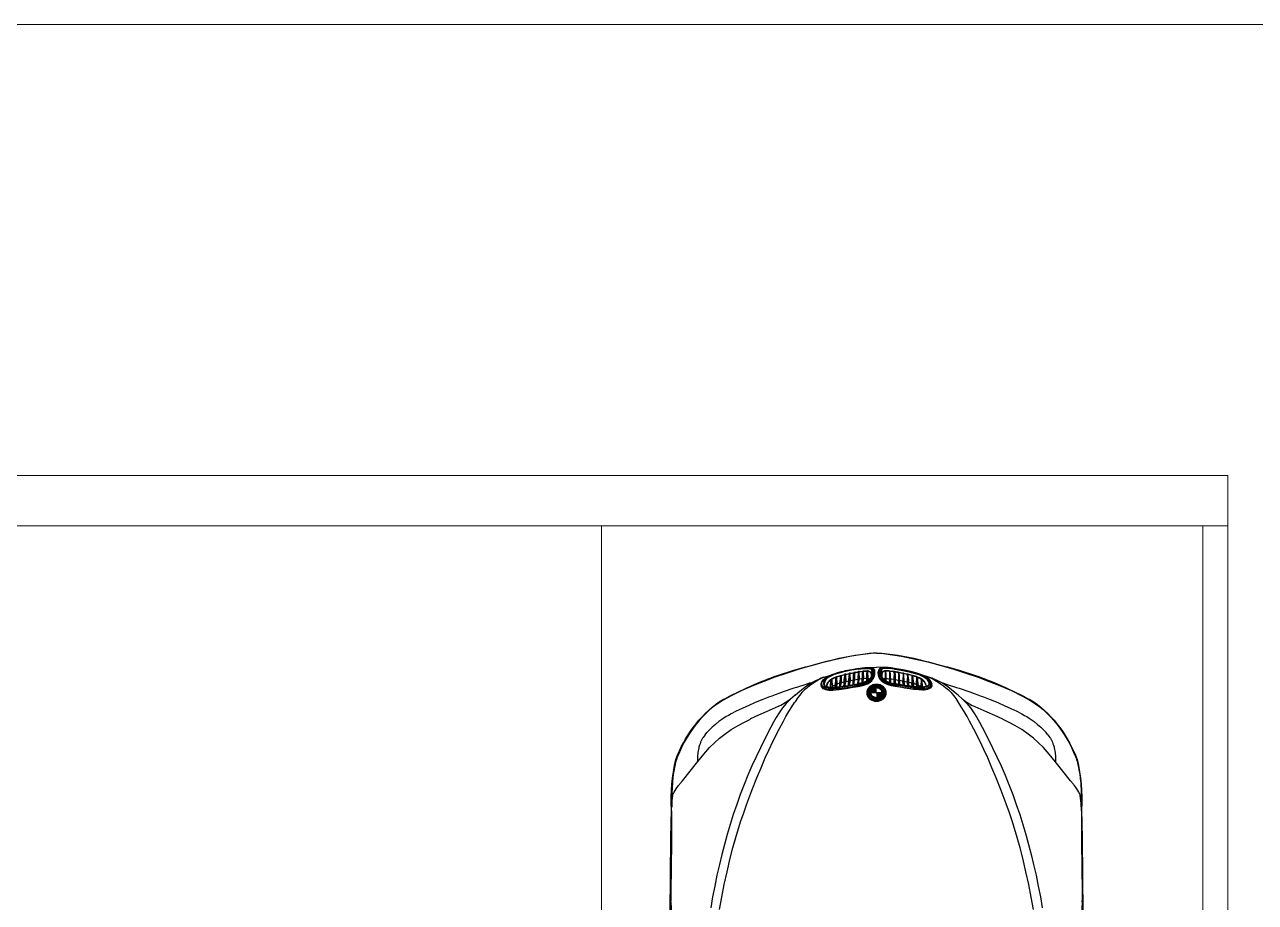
# Model space of a CAD drawing. Header units: inches. Extents: x 13 to 261, y -112 to -47.
# Drawn here: x 183.689 to 188.6, y -67.93 to -64.427 of the extents above; entities that cross this region are included whole.
import ezdxf

# ---------------------------------------------------------------- set-up
doc = ezdxf.new("R2010")
doc.units = ezdxf.units.IN
doc.header["$MEASUREMENT"] = 0
doc.layers.add('BANQUETA', color=2, linetype='Continuous', lineweight=18)
doc.layers.add('CAJONES', color=3, linetype='Continuous', lineweight=20)
doc.layers.add('CONTORNO', color=7, linetype='Continuous')

msp = doc.modelspace()

# ---------------------------------------------------------------- linework, layer by layer
for p, q in [((186.9285, -67.0294), (186.9265, -67.03)), ((186.9285, -67.031), (186.9295, -67.0598)), ((186.9465, -67.0254), (186.9475, -67.054)), ((186.9643, -67.021), (186.9653, -67.0498)), ((186.9819, -67.0174), (186.9829, -67.0462)), ((186.9997, -67.0124), (186.9975, -67.0128)), ((186.9977, -67.0128), (186.9975, -67.0128)), ((186.9997, -67.014), (187.0151, -67.0112)), ((187.0021, -67.012), (186.9997, -67.0124)), ((186.9997, -67.014), (187.0007, -67.0428)), ((187.0021, -67.012), (187.0101, -67.0106)), ((187.0173, -67.011), (187.0183, -67.0398)), ((187.0349, -67.0072), (187.0329, -67.0074)), ((187.0349, -67.0086), (187.0359, -67.0376)), ((187.0505, -67.0064), (187.0507, -67.0064)), ((187.0525, -67.0078), (187.0525, -67.0064)), ((187.0525, -67.0078), (187.0535, -67.0368)), ((187.0665, -67.0292), (187.0663, -67.03)), ((187.0805, -67.0092), (187.0795, -67.022)), ((187.0797, -67.0236), (187.0809, -67.0124)), ((187.0961, -67.0236), (187.0949, -67.0124)), ((187.0953, -67.0092), (187.0963, -67.022)), ((187.1093, -67.0292), (187.1095, -67.03)), ((187.1233, -67.0078), (187.1223, -67.0368)), ((187.1233, -67.0078), (187.1233, -67.0064)), ((187.1253, -67.0064), (187.1251, -67.0064)), ((187.1409, -67.0086), (187.1399, -67.0376)), ((187.1409, -67.0072), (187.1429, -67.0074)), ((187.1585, -67.011), (187.1575, -67.0398)), ((187.1761, -67.014), (187.1607, -67.0112)), ((187.1737, -67.012), (187.1657, -67.0106)), ((187.1737, -67.012), (187.1761, -67.0124)), ((187.1761, -67.014), (187.1751, -67.0428)), ((187.1761, -67.0124), (187.1783, -67.0128)), ((187.1781, -67.0128), (187.1783, -67.0128)), ((187.1939, -67.0174), (187.1929, -67.0462)), ((187.2115, -67.021), (187.2105, -67.0498)), ((187.2293, -67.0254), (187.2283, -67.054)), ((187.2473, -67.031), (187.2463, -67.0598)), ((187.2473, -67.0294), (187.2493, -67.03)), ((186.8901, -67.0652), (186.8895, -67.0642)), ((186.8897, -67.0692), (186.8897, -67.0694)), ((186.9099, -67.0396), (186.9109, -67.0688)), ((186.9475, -67.054), (186.9473, -67.0548)), ((186.9589, -67.0514), (186.9527, -67.0528)), ((186.9653, -67.0498), (186.9651, -67.0506)), ((186.9829, -67.0462), (186.9827, -67.0468)), ((187.0007, -67.0428), (187.0005, -67.0436)), ((187.0133, -67.0406), (187.0007, -67.0428)), ((187.0183, -67.0398), (187.0181, -67.0406)), ((187.0315, -67.038), (187.0183, -67.0398)), ((187.0363, -67.0376), (187.0359, -67.0376)), ((187.0533, -67.0446), (187.0535, -67.0376)), ((187.0535, -67.0368), (187.0535, -67.0376)), ((187.0717, -67.0804), (187.0556, -67.0804)), ((187.0731, -67.0792), (187.0562, -67.0792)), ((187.0747, -67.0781), (187.0569, -67.0781)), ((187.0767, -67.077), (187.0577, -67.077)), ((187.0793, -67.0759), (187.0586, -67.0759)), ((187.0837, -67.0748), (187.0596, -67.0748)), ((187.1151, -67.0736), (187.0606, -67.0736)), ((187.1139, -67.0725), (187.0618, -67.0725)), ((187.1126, -67.0714), (187.0631, -67.0714)), ((187.1112, -67.0703), (187.0645, -67.0703)), ((187.1096, -67.0691), (187.0661, -67.0691)), ((187.1078, -67.068), (187.0679, -67.068)), ((187.1057, -67.0669), (187.07, -67.0669)), ((187.1033, -67.0658), (187.0725, -67.0658)), ((187.0741, -67.0366), (187.0741, -67.0368)), ((187.0879, -67.0804), (187.0742, -67.0804)), ((187.1002, -67.0647), (187.0755, -67.0647)), ((187.0879, -67.0792), (187.0759, -67.0792)), ((187.0879, -67.0781), (187.0779, -67.0781)), ((187.0958, -67.0635), (187.0799, -67.0635)), ((187.0879, -67.077), (187.0807, -67.077)), ((187.1161, -67.0748), (187.092, -67.0748)), ((187.1171, -67.0759), (187.0964, -67.0759)), ((187.118, -67.077), (187.099, -67.077)), ((187.1188, -67.0781), (187.101, -67.0781)), ((187.1017, -67.0366), (187.1017, -67.0368)), ((187.1195, -67.0792), (187.1026, -67.0792)), ((187.1201, -67.0804), (187.104, -67.0804)), ((187.1223, -67.0368), (187.1223, -67.0376)), ((187.1225, -67.0446), (187.1223, -67.0376)), ((187.1395, -67.0376), (187.1399, -67.0376)), ((187.1443, -67.038), (187.1575, -67.0398)), ((187.1575, -67.0398), (187.1577, -67.0406)), ((187.1625, -67.0406), (187.1751, -67.0428)), ((187.1751, -67.0428), (187.1753, -67.0436)), ((187.1929, -67.0462), (187.1931, -67.0468)), ((187.2105, -67.0498), (187.2107, -67.0506)), ((187.2169, -67.0514), (187.2231, -67.0528)), ((187.2283, -67.054), (187.2285, -67.0548)), ((187.2659, -67.0396), (187.2649, -67.0688)), ((187.2857, -67.0656), (187.2857, -67.0694)), ((186.7445, -67.119), (186.7281, -67.1362)), ((186.7627, -67.1032), (186.7445, -67.119)), ((187.0655, -67.0927), (187.052, -67.0927)), ((187.0655, -67.0938), (187.052, -67.0938)), ((187.0655, -67.0949), (187.052, -67.0949)), ((187.0656, -67.0916), (187.0521, -67.0916)), ((187.0656, -67.0961), (187.0521, -67.0961)), ((187.0658, -67.0905), (187.0522, -67.0905)), ((187.0658, -67.0972), (187.0522, -67.0972)), ((187.0661, -67.0893), (187.0524, -67.0893)), ((187.0661, -67.0983), (187.0524, -67.0983)), ((187.0664, -67.0882), (187.0526, -67.0882)), ((187.0664, -67.0994), (187.0526, -67.0994)), ((187.0668, -67.0871), (187.0529, -67.0871)), ((187.0669, -67.1006), (187.0529, -67.1006)), ((187.0674, -67.086), (187.0532, -67.086)), ((187.0674, -67.1017), (187.0532, -67.1017)), ((187.068, -67.0848), (187.0535, -67.0848)), ((187.068, -67.1028), (187.0535, -67.1028)), ((187.0687, -67.0837), (187.054, -67.0837)), ((187.0652, -67.1039), (187.054, -67.1039)), ((187.0696, -67.0826), (187.0544, -67.0826)), ((187.0624, -67.105), (187.0544, -67.105)), ((187.0706, -67.0815), (187.055, -67.0815)), ((187.0595, -67.1062), (187.055, -67.1062)), ((187.0567, -67.1073), (187.0555, -67.1073)), ((187.0575, -67.1084), (187.0562, -67.1084)), ((187.0582, -67.1095), (187.0569, -67.1095)), ((187.0604, -67.1106), (187.0577, -67.1106)), ((187.0598, -67.1118), (187.0586, -67.1118)), ((187.0614, -67.1095), (187.0595, -67.1095)), ((187.0608, -67.1129), (187.0596, -67.1129)), ((187.0643, -67.114), (187.0606, -67.114)), ((187.0633, -67.1151), (187.0618, -67.1151)), ((187.0647, -67.1163), (187.0631, -67.1163)), ((187.0652, -67.1129), (187.0641, -67.1129)), ((187.0813, -67.1174), (187.0645, -67.1174)), ((187.0654, -67.1095), (187.0651, -67.1095)), ((187.1103, -67.0938), (187.0654, -67.0938)), ((187.0682, -67.1084), (187.0661, -67.1084)), ((187.0814, -67.1185), (187.0661, -67.1185)), ((187.0813, -67.1163), (187.0667, -67.1163)), ((187.0687, -67.1039), (187.0671, -67.1039)), ((187.0717, -67.1073), (187.0671, -67.1073)), ((187.0879, -67.0927), (187.0672, -67.0927)), ((187.0879, -67.0938), (187.0672, -67.0938)), ((187.0879, -67.0916), (187.0674, -67.0916)), ((187.0879, -67.0905), (187.0676, -67.0905)), ((187.0812, -67.1151), (187.0677, -67.1151)), ((187.0879, -67.0893), (187.0678, -67.0893)), ((187.0696, -67.105), (187.0679, -67.105)), ((187.0814, -67.1196), (187.0679, -67.1196)), ((187.0706, -67.1062), (187.0681, -67.1062)), ((187.0879, -67.0882), (187.0682, -67.0882)), ((187.0879, -67.0871), (187.0687, -67.0871)), ((187.0812, -67.114), (187.0687, -67.114)), ((187.0879, -67.086), (187.0693, -67.086)), ((187.0837, -67.1129), (187.0697, -67.1129)), ((187.0879, -67.0848), (187.07, -67.0848)), ((187.0815, -67.1207), (187.07, -67.1207)), ((187.0793, -67.1118), (187.0707, -67.1118)), ((187.0879, -67.0837), (187.0708, -67.0837)), ((187.0731, -67.1084), (187.071, -67.1084)), ((187.0767, -67.1106), (187.0716, -67.1106)), ((187.0879, -67.0826), (187.0717, -67.0826)), ((187.0747, -67.1095), (187.0724, -67.1095)), ((187.0815, -67.1219), (187.0725, -67.1219)), ((187.0879, -67.0815), (187.0729, -67.0815)), ((187.0816, -67.123), (187.0755, -67.123)), ((187.0958, -67.1241), (187.0799, -67.1241)), ((187.0921, -67.114), (187.0836, -67.114)), ((187.0861, -67.1151), (187.0848, -67.1151)), ((187.0857, -67.1163), (187.0849, -67.1163)), ((187.0852, -67.1174), (187.0849, -67.1174)), ((187.0902, -67.123), (187.0855, -67.123)), ((187.0897, -67.1219), (187.086, -67.1219)), ((187.0893, -67.1207), (187.0864, -67.1207)), ((187.0888, -67.1196), (187.0869, -67.1196)), ((187.0884, -67.1185), (187.0873, -67.1185)), ((187.088, -67.1174), (187.0877, -67.1174)), ((187.1085, -67.0949), (187.0879, -67.0949)), ((187.1084, -67.0961), (187.0879, -67.0961)), ((187.1081, -67.0972), (187.0879, -67.0972)), ((187.1079, -67.0983), (187.0879, -67.0983)), ((187.1075, -67.0994), (187.0879, -67.0994)), ((187.107, -67.1006), (187.0879, -67.1006)), ((187.1064, -67.1017), (187.0879, -67.1017)), ((187.1057, -67.1028), (187.0879, -67.1028)), ((187.1049, -67.1039), (187.0879, -67.1039)), ((187.104, -67.105), (187.0879, -67.105)), ((187.1028, -67.1062), (187.0879, -67.1062)), ((187.1015, -67.1073), (187.0879, -67.1073)), ((187.0999, -67.1084), (187.0879, -67.1084)), ((187.0978, -67.1095), (187.0879, -67.1095)), ((187.095, -67.1106), (187.0879, -67.1106)), ((187.0909, -67.1151), (187.0896, -67.1151)), ((187.0908, -67.1163), (187.09, -67.1163)), ((187.0908, -67.1174), (187.0905, -67.1174)), ((187.1037, -67.1129), (187.092, -67.1129)), ((187.1002, -67.123), (187.0941, -67.123)), ((187.1057, -67.1207), (187.0942, -67.1207)), ((187.1032, -67.1219), (187.0942, -67.1219)), ((187.1096, -67.1185), (187.0943, -67.1185)), ((187.1078, -67.1196), (187.0943, -67.1196)), ((187.1126, -67.1163), (187.0944, -67.1163)), ((187.1112, -67.1174), (187.0944, -67.1174)), ((187.1073, -67.114), (187.0945, -67.114)), ((187.108, -67.1151), (187.0945, -67.1151)), ((187.103, -67.1118), (187.0964, -67.1118)), ((187.1029, -67.1106), (187.099, -67.1106)), ((187.1034, -67.1095), (187.101, -67.1095)), ((187.1044, -67.1084), (187.1026, -67.1084)), ((187.1054, -67.1073), (187.104, -67.1073)), ((187.1207, -67.0815), (187.1051, -67.0815)), ((187.1064, -67.1062), (187.1051, -67.1062)), ((187.1213, -67.0826), (187.1061, -67.0826)), ((187.1075, -67.105), (187.1061, -67.105)), ((187.1089, -67.1095), (187.1067, -67.1095)), ((187.1078, -67.1106), (187.1069, -67.1106)), ((187.1217, -67.0837), (187.107, -67.0837)), ((187.1085, -67.1039), (187.107, -67.1039)), ((187.1222, -67.0848), (187.1077, -67.0848)), ((187.1222, -67.1028), (187.1077, -67.1028)), ((187.1099, -67.1084), (187.1077, -67.1084)), ((187.1225, -67.086), (187.1083, -67.086)), ((187.1225, -67.1017), (187.1083, -67.1017)), ((187.1094, -67.1073), (187.1087, -67.1073)), ((187.1228, -67.0871), (187.1089, -67.0871)), ((187.1228, -67.1006), (187.1089, -67.1006)), ((187.1231, -67.0882), (187.1093, -67.0882)), ((187.1231, -67.0994), (187.1093, -67.0994)), ((187.1233, -67.0893), (187.1096, -67.0893)), ((187.1233, -67.0983), (187.1096, -67.0983)), ((187.1235, -67.0905), (187.1099, -67.0905)), ((187.1235, -67.0972), (187.1099, -67.0972)), ((187.1121, -67.1118), (187.1099, -67.1118)), ((187.1236, -67.0916), (187.1101, -67.0916)), ((187.1236, -67.0961), (187.1101, -67.0961)), ((187.1237, -67.0927), (187.1102, -67.0927)), ((187.1237, -67.0938), (187.1102, -67.0938)), ((187.1237, -67.0949), (187.1102, -67.0949)), ((187.1217, -67.1039), (187.1104, -67.1039)), ((187.1131, -67.1106), (187.1109, -67.1106)), ((187.1126, -67.1095), (187.1119, -67.1095)), ((187.1213, -67.105), (187.112, -67.105)), ((187.1139, -67.1151), (187.1123, -67.1151)), ((187.1151, -67.114), (187.1134, -67.114)), ((187.1207, -67.1062), (187.1136, -67.1062)), ((187.1161, -67.1129), (187.1144, -67.1129)), ((187.1201, -67.1073), (187.1152, -67.1073)), ((187.1171, -67.1118), (187.1154, -67.1118)), ((187.118, -67.1106), (187.1165, -67.1106)), ((187.1195, -67.1084), (187.1168, -67.1084)), ((187.1188, -67.1095), (187.1175, -67.1095)), ((187.4131, -67.1032), (187.4313, -67.119)), ((187.4313, -67.119), (187.4477, -67.1362)), ((186.6953, -67.149), (186.6955, -67.1494)), ((187.4805, -67.149), (187.4803, -67.1494)), ((186.4037, -67.2616), (186.4111, -67.2526)), ((187.7721, -67.2616), (187.7647, -67.2526)), ((186.3139, -67.4448), (186.3695, -67.3752)), ((187.8619, -67.4448), (187.8063, -67.3752))]:
    msp.add_line(p, q)
for points in [[(187.0879, -66.9358), (187.0741, -66.9362), (187.0603, -66.9374), (187.0235, -66.9422), (186.9885, -66.948), (186.9319, -66.9592), (186.8835, -66.9706), (186.8353, -66.9832), (186.7793, -66.9996), (186.7273, -67.0162), (186.6825, -67.0316), (186.6381, -67.0482), (186.5977, -67.0642), (186.5499, -67.0852), (186.5081, -67.1056), (186.4755, -67.1236), (186.4575, -67.1348), (186.4403, -67.147), (186.4231, -67.161), (186.4067, -67.176), (186.3931, -67.1898), (186.3803, -67.2042), (186.3679, -67.2192), (186.3561, -67.235), (186.3441, -67.2524), (186.3327, -67.2706), (186.3207, -67.2914), (186.3097, -67.3126), (186.3015, -67.3302), (186.2953, -67.3448)], [(187.0879, -66.9358), (187.1017, -66.9362), (187.1155, -66.9374), (187.1523, -66.9422), (187.1873, -66.948), (187.2439, -66.9592), (187.2923, -66.9706), (187.3405, -66.9832), (187.3965, -66.9996), (187.4485, -67.0162), (187.4933, -67.0316), (187.5377, -67.0482), (187.5781, -67.0642), (187.6259, -67.0852), (187.6677, -67.1056), (187.7003, -67.1236), (187.7183, -67.1348), (187.7355, -67.147), (187.7527, -67.161), (187.7691, -67.176), (187.7827, -67.1898), (187.7955, -67.2042), (187.8079, -67.2192), (187.8197, -67.235), (187.8317, -67.2524), (187.8431, -67.2706), (187.8551, -67.2914), (187.8661, -67.3126), (187.8743, -67.3302), (187.8805, -67.3448)], [(186.8781, -67.0312), (186.8781, -67.0312), (186.8751, -67.0328), (186.8597, -67.0412), (186.8383, -67.054), (186.8327, -67.0578), (186.8211, -67.0658), (186.8107, -67.074), (186.8005, -67.0826), (186.7979, -67.085), (186.7903, -67.0928), (186.7861, -67.0974), (186.7805, -67.1042), (186.7749, -67.1116), (186.7713, -67.1168), (186.7631, -67.1296), (186.7611, -67.1328)], [(186.8781, -67.0312), (186.8721, -67.0332), (186.8669, -67.0352), (186.8655, -67.036)], [(186.8675, -67.0574), (186.8701, -67.0506), (186.8739, -67.0446), (186.8767, -67.0412), (186.8829, -67.0356), (186.8909, -67.0302)], [(186.8759, -67.0428), (186.8781, -67.0402), (186.8837, -67.0352), (186.8913, -67.03), (186.9109, -67.021)], [(187.0155, -66.997), (186.9895, -67.0016), (186.9635, -67.0068), (186.9519, -67.0096), (186.9475, -67.0106), (186.9319, -67.0146), (186.9173, -67.0194), (186.9031, -67.0254), (186.8941, -67.0304), (186.8865, -67.0362), (186.8839, -67.0388), (186.8803, -67.0434), (186.8775, -67.0492), (186.8761, -67.0554), (186.8761, -67.059), (186.8771, -67.0626), (186.8801, -67.0662), (186.8831, -67.0682), (186.8885, -67.0704), (186.8949, -67.072), (186.9025, -67.0728), (186.9125, -67.0732), (186.9293, -67.072), (186.9311, -67.0718), (186.9337, -67.0716), (186.9415, -67.0706), (186.9733, -67.066), (187.0121, -67.0594), (187.0129, -67.0592)], [(186.8781, -67.0312), (186.8797, -67.0308), (186.9048, -67.0238)], [(187.0159, -66.9994), (186.9899, -67.004), (186.9641, -67.0092), (186.9525, -67.012), (186.9483, -67.013), (186.9333, -67.017), (186.9193, -67.0214), (186.9057, -67.027), (186.8971, -67.0318), (186.8899, -67.0374), (186.8875, -67.04), (186.8839, -67.0446), (186.8811, -67.0502), (186.8795, -67.0562), (186.8795, -67.0598), (186.8807, -67.0632), (186.8835, -67.0664), (186.8841, -67.067)], [(186.9077, -67.0392), (186.9109, -67.0374), (186.9169, -67.0342), (186.9169, -67.0342), (186.9265, -67.03)], [(186.9099, -67.0396), (186.9101, -67.0394), (186.9103, -67.0394), (186.9261, -67.0318)], [(186.9109, -67.021), (186.9271, -67.0156), (186.9515, -67.0092), (186.9835, -67.0022), (187.0155, -66.9966)], [(186.9265, -67.03), (186.9249, -67.0384), (186.9245, -67.042), (186.9225, -67.0582), (186.9219, -67.0642), (186.9219, -67.066), (186.9215, -67.0708)], [(186.9285, -67.0294), (186.9269, -67.038), (186.9265, -67.0414), (186.9245, -67.0578), (186.9239, -67.0638), (186.9239, -67.0658), (186.9235, -67.0708)], [(186.9285, -67.0294), (186.9341, -67.0274), (186.9341, -67.0274), (186.9549, -67.0218), (186.9803, -67.0162), (186.9977, -67.0128)], [(186.9285, -67.031), (186.9299, -67.0304), (186.9303, -67.0304), (186.9441, -67.026)], [(186.9285, -67.031), (186.9285, -67.0298), (186.9285, -67.0294), (186.9285, -67.0294)], [(186.9445, -67.0244), (186.9423, -67.038), (186.9423, -67.0392), (186.9407, -67.0546), (186.9401, -67.0628), (186.9399, -67.0642), (186.9397, -67.0688)], [(186.9465, -67.0238), (186.9443, -67.0376), (186.9435, -67.0462), (186.9427, -67.0542), (186.9423, -67.0576), (186.9421, -67.0624), (186.9417, -67.0668), (186.9417, -67.0686)], [(186.9465, -67.0254), (186.9517, -67.024), (186.9519, -67.024), (186.9619, -67.0216)], [(186.9465, -67.0254), (186.9465, -67.0244), (186.9465, -67.0238)], [(186.9579, -67.0664), (186.9583, -67.0594), (186.9585, -67.0546), (186.9589, -67.0512), (186.9595, -67.043), (186.9603, -67.0342), (186.9623, -67.02)], [(186.9599, -67.0662), (186.9603, -67.0592), (186.9605, -67.0542), (186.9609, -67.051), (186.9615, -67.0426), (186.9623, -67.0338), (186.9643, -67.0196)], [(186.9643, -67.021), (186.9711, -67.0196), (186.9797, -67.0178)], [(186.9643, -67.021), (186.9643, -67.02), (186.9643, -67.0196)], [(186.9761, -67.0636), (186.9763, -67.0618), (186.9765, -67.0564), (186.9769, -67.048), (186.9775, -67.0396), (186.9783, -67.0308), (186.9799, -67.0162)], [(186.9819, -67.0158), (186.9803, -67.0304), (186.9799, -67.0332), (186.9789, -67.0478), (186.9789, -67.048), (186.9785, -67.056), (186.9781, -67.0634)], [(186.9819, -67.0174), (186.9845, -67.0168), (186.9975, -67.0144)], [(186.9819, -67.0174), (186.9819, -67.0162), (186.9819, -67.0158)], [(186.9945, -67.0606), (186.9947, -67.0536), (186.9951, -67.045), (186.9955, -67.0364), (186.9961, -67.0276), (186.9975, -67.0128)], [(186.9965, -67.0604), (186.9967, -67.0532), (186.9971, -67.0448), (186.9975, -67.0362), (186.9981, -67.0272), (186.9997, -67.0124)], [(186.9997, -67.014), (186.9997, -67.0128), (186.9997, -67.0124)], [(187.0101, -67.0106), (187.0169, -67.0096), (187.0175, -67.0094)], [(187.0665, -67.03), (187.0661, -67.031), (187.0649, -67.0334), (187.0623, -67.0372), (187.0581, -67.0412), (187.0523, -67.0452), (187.0453, -67.0486), (187.0347, -67.0522), (187.0237, -67.055), (187.0125, -67.0574)], [(187.0153, -67.0098), (187.0141, -67.0246), (187.0139, -67.0276), (187.0133, -67.0422), (187.0129, -67.0508), (187.0127, -67.0558), (187.0127, -67.0572)], [(187.0155, -66.997), (187.0397, -66.994), (187.0541, -66.9934), (187.0633, -66.9942), (187.0679, -66.9958), (187.0707, -66.9978), (187.0723, -66.9998), (187.0743, -67.0056), (187.0743, -67.006), (187.0747, -67.0102), (187.0737, -67.0186), (187.0735, -67.0192), (187.0715, -67.026), (187.0693, -67.0312), (187.0655, -67.037), (187.0607, -67.0418), (187.0545, -67.0462), (187.0469, -67.05), (187.0359, -67.0538), (187.0245, -67.0568), (187.0129, -67.0592)], [(187.0351, -66.994), (187.0351, -66.994), (187.0417, -66.9934), (187.0535, -66.9926), (187.0633, -66.9932), (187.0699, -66.995), (187.0737, -66.9978), (187.0759, -67.0014), (187.0769, -67.0056), (187.0771, -67.01), (187.0767, -67.0148), (187.0759, -67.0188), (187.0729, -67.028), (187.0711, -67.0322), (187.0685, -67.0364), (187.0627, -67.0426), (187.0547, -67.0484), (187.0449, -67.053), (187.0295, -67.0578), (187.0135, -67.0614)], [(187.0795, -67.022), (187.0767, -67.0316), (187.0741, -67.0366), (187.0719, -67.04), (187.0659, -67.0464), (187.0571, -67.0524), (187.0465, -67.0572), (187.0307, -67.062), (187.0143, -67.0656)], [(187.0147, -67.0568), (187.0149, -67.0506), (187.0153, -67.042), (187.0157, -67.0334), (187.0161, -67.0244), (187.0173, -67.0094)], [(187.0149, -67.0684), (187.0283, -67.0654), (187.0415, -67.0616), (187.0513, -67.0578), (187.0583, -67.0542), (187.0641, -67.05), (187.0689, -67.0458), (187.0725, -67.0412), (187.0757, -67.0356), (187.0781, -67.0292), (187.0797, -67.0236)], [(187.0155, -66.9966), (187.0299, -66.9946), (187.0351, -66.994)], [(187.0159, -66.9994), (187.0393, -66.9968), (187.0527, -66.9962), (187.0607, -66.9972), (187.0645, -66.9986), (187.0667, -67.0006), (187.0679, -67.0028), (187.0693, -67.0088), (187.0695, -67.0094), (187.0697, -67.0134), (187.0689, -67.0214), (187.0687, -67.022), (187.0671, -67.0286), (187.0665, -67.03)], [(187.0173, -67.0094), (187.0173, -67.0094), (187.0197, -67.0092), (187.0329, -67.0074)], [(187.0173, -67.011), (187.0203, -67.0104), (187.0329, -67.0088)], [(187.0173, -67.011), (187.0173, -67.01), (187.0173, -67.0096), (187.0173, -67.0094)], [(187.0311, -67.0532), (187.0311, -67.0484), (187.0313, -67.0398), (187.0317, -67.0302), (187.0321, -67.0222), (187.0329, -67.0074)], [(187.0331, -67.0526), (187.0331, -67.0482), (187.0333, -67.0396), (187.0337, -67.03), (187.0341, -67.022), (187.0349, -67.0072)], [(187.0349, -67.0072), (187.0385, -67.0068), (187.0503, -67.0064), (187.0505, -67.0064)], [(187.0349, -67.0086), (187.0349, -67.0078), (187.0349, -67.0072)], [(187.0349, -67.0086), (187.0363, -67.0086), (187.0445, -67.008), (187.0505, -67.0078), (187.0505, -67.0078)], [(187.0493, -67.0468), (187.0493, -67.0462), (187.0493, -67.0456), (187.0495, -67.0376), (187.0499, -67.0264), (187.0499, -67.0204), (187.0505, -67.0064)], [(187.0525, -67.0064), (187.0507, -67.0064), (187.0505, -67.0064)], [(187.0513, -67.0458), (187.0515, -67.0374), (187.0517, -67.0294), (187.0519, -67.0202), (187.0525, -67.0064)], [(187.0525, -67.0064), (187.0563, -67.0068), (187.0615, -67.0082), (187.0633, -67.0094), (187.0657, -67.0122), (187.0669, -67.0158), (187.0671, -67.017), (187.0675, -67.0226), (187.0665, -67.0292)], [(187.0525, -67.0078), (187.0569, -67.0084), (187.0583, -67.0086), (187.0615, -67.01), (187.0625, -67.0106), (187.0645, -67.0128), (187.0657, -67.015), (187.0669, -67.0198), (187.0669, -67.0234)], [(187.0549, -66.9926), (187.0639, -66.9932), (187.0711, -66.9952), (187.0741, -66.9968), (187.0765, -66.9988), (187.0793, -67.0034), (187.0805, -67.0086), (187.0805, -67.0092)], [(187.064, -66.9933), (187.0677, -66.9928), (187.0879, -66.9918)], [(187.0669, -67.0234), (187.0661, -67.0304), (187.0659, -67.0316)], [(187.0665, -67.0296), (187.0663, -67.03), (187.0661, -67.0304)], [(187.0809, -67.0124), (187.0807, -67.0108), (187.0805, -67.0092)], [(187.1117, -66.9933), (187.1081, -66.9928), (187.0879, -66.9918)], [(187.0949, -67.0124), (187.0951, -67.0108), (187.0953, -67.0092)], [(187.1209, -66.9926), (187.1119, -66.9932), (187.1047, -66.9952), (187.1017, -66.9968), (187.0993, -66.9988), (187.0965, -67.0034), (187.0953, -67.0086), (187.0953, -67.0092)], [(187.1609, -67.0684), (187.1475, -67.0654), (187.1343, -67.0616), (187.1245, -67.0578), (187.1175, -67.0542), (187.1117, -67.05), (187.1069, -67.0458), (187.1033, -67.0412), (187.1001, -67.0356), (187.0977, -67.0292), (187.0961, -67.0236)], [(187.0963, -67.022), (187.0991, -67.0316), (187.1017, -67.0366), (187.1039, -67.04), (187.1099, -67.0464), (187.1187, -67.0524), (187.1293, -67.0572), (187.1451, -67.062), (187.1615, -67.0656)], [(187.1407, -66.994), (187.1407, -66.994), (187.1341, -66.9934), (187.1223, -66.9926), (187.1125, -66.9932), (187.1059, -66.995), (187.1021, -66.9978), (187.0999, -67.0014), (187.0989, -67.0056), (187.0987, -67.01), (187.0991, -67.0148), (187.0999, -67.0188), (187.1029, -67.028), (187.1047, -67.0322), (187.1073, -67.0364), (187.1131, -67.0426), (187.1211, -67.0484), (187.1309, -67.053), (187.1463, -67.0578), (187.1623, -67.0614)], [(187.1603, -66.997), (187.1361, -66.994), (187.1217, -66.9934), (187.1125, -66.9942), (187.1079, -66.9958), (187.1051, -66.9978), (187.1035, -66.9998), (187.1015, -67.0056), (187.1015, -67.006), (187.1011, -67.0102), (187.1021, -67.0186), (187.1023, -67.0192), (187.1043, -67.026), (187.1065, -67.0312), (187.1103, -67.037), (187.1151, -67.0418), (187.1213, -67.0462), (187.1289, -67.05), (187.1399, -67.0538), (187.1513, -67.0568), (187.1629, -67.0592)], [(187.1599, -66.9994), (187.1365, -66.9968), (187.1231, -66.9962), (187.1151, -66.9972), (187.1113, -66.9986), (187.1091, -67.0006), (187.1079, -67.0028), (187.1065, -67.0088), (187.1063, -67.0094), (187.1061, -67.0134), (187.1069, -67.0214), (187.1071, -67.022), (187.1087, -67.0286), (187.1093, -67.03)], [(187.1233, -67.0064), (187.1195, -67.0068), (187.1143, -67.0082), (187.1125, -67.0094), (187.1101, -67.0122), (187.1089, -67.0158), (187.1087, -67.017), (187.1083, -67.0226), (187.1093, -67.0292)], [(187.1233, -67.0078), (187.1189, -67.0084), (187.1175, -67.0086), (187.1143, -67.01), (187.1133, -67.0106), (187.1113, -67.0128), (187.1101, -67.015), (187.1089, -67.0198), (187.1089, -67.0234)], [(187.1089, -67.0234), (187.1097, -67.0304), (187.1099, -67.0316)], [(187.1093, -67.0296), (187.1095, -67.03), (187.1097, -67.0304)], [(187.1093, -67.03), (187.1097, -67.031), (187.1109, -67.0334), (187.1135, -67.0372), (187.1177, -67.0412), (187.1235, -67.0452), (187.1305, -67.0486), (187.1411, -67.0522), (187.1521, -67.055), (187.1633, -67.0574)], [(187.1245, -67.0458), (187.1243, -67.0374), (187.1241, -67.0294), (187.1239, -67.0202), (187.1233, -67.0064)], [(187.1233, -67.0064), (187.1251, -67.0064), (187.1253, -67.0064)], [(187.1265, -67.0468), (187.1265, -67.0462), (187.1265, -67.0456), (187.1263, -67.0376), (187.1259, -67.0264), (187.1259, -67.0204), (187.1253, -67.0064)], [(187.1409, -67.0072), (187.1373, -67.0068), (187.1255, -67.0064), (187.1253, -67.0064)], [(187.1409, -67.0086), (187.1395, -67.0086), (187.1313, -67.008), (187.1253, -67.0078), (187.1253, -67.0078)], [(187.1603, -66.9966), (187.1459, -66.9946), (187.1407, -66.994)], [(187.1427, -67.0526), (187.1427, -67.0482), (187.1425, -67.0396), (187.1421, -67.03), (187.1417, -67.022), (187.1409, -67.0072)], [(187.1409, -67.0086), (187.1409, -67.0078), (187.1409, -67.0072)], [(187.1447, -67.0532), (187.1447, -67.0484), (187.1445, -67.0398), (187.1441, -67.0302), (187.1437, -67.0222), (187.1429, -67.0074)], [(187.1585, -67.0094), (187.1585, -67.0094), (187.1561, -67.0092), (187.1429, -67.0074)], [(187.1585, -67.011), (187.1555, -67.0104), (187.1429, -67.0088)], [(187.1657, -67.0106), (187.1589, -67.0096), (187.1583, -67.0094)], [(187.1611, -67.0568), (187.1609, -67.0506), (187.1605, -67.042), (187.1601, -67.0334), (187.1597, -67.0244), (187.1585, -67.0094)], [(187.1585, -67.011), (187.1585, -67.01), (187.1585, -67.0096), (187.1585, -67.0094)], [(187.1599, -66.9994), (187.1859, -67.004), (187.2117, -67.0092), (187.2233, -67.012), (187.2275, -67.013), (187.2425, -67.017), (187.2565, -67.0214), (187.2701, -67.027), (187.2787, -67.0318), (187.2859, -67.0374), (187.2883, -67.04), (187.2919, -67.0446), (187.2947, -67.0502), (187.2963, -67.0562), (187.2963, -67.0598), (187.2951, -67.0632), (187.2918, -67.0669)], [(187.2649, -67.021), (187.2487, -67.0156), (187.2243, -67.0092), (187.1923, -67.0022), (187.1603, -66.9966)], [(187.1603, -66.997), (187.1863, -67.0016), (187.2123, -67.0068), (187.2239, -67.0096), (187.2283, -67.0106), (187.2439, -67.0146), (187.2585, -67.0194), (187.2727, -67.0254), (187.2817, -67.0304), (187.2893, -67.0362), (187.2919, -67.0388), (187.2955, -67.0434), (187.2983, -67.0492), (187.2997, -67.0554), (187.2997, -67.059), (187.2987, -67.0626), (187.2957, -67.0662), (187.2927, -67.0682), (187.2873, -67.0704), (187.2809, -67.072), (187.2733, -67.0728), (187.2633, -67.0732), (187.2465, -67.072), (187.2447, -67.0718), (187.2421, -67.0716), (187.2343, -67.0706), (187.2025, -67.066), (187.1637, -67.0594), (187.1629, -67.0592)], [(187.1605, -67.0098), (187.1617, -67.0246), (187.1619, -67.0276), (187.1625, -67.0422), (187.1629, -67.0508), (187.1631, -67.0558), (187.1631, -67.0572)], [(187.1793, -67.0604), (187.1791, -67.0532), (187.1787, -67.0448), (187.1783, -67.0362), (187.1777, -67.0272), (187.1761, -67.0124)], [(187.1761, -67.014), (187.1761, -67.0128), (187.1761, -67.0124)], [(187.2473, -67.0294), (187.2417, -67.0274), (187.2417, -67.0274), (187.2209, -67.0218), (187.1955, -67.0162), (187.1781, -67.0128)], [(187.1813, -67.0606), (187.1811, -67.0536), (187.1807, -67.045), (187.1803, -67.0364), (187.1797, -67.0276), (187.1783, -67.0128)], [(187.1939, -67.0174), (187.1913, -67.0168), (187.1783, -67.0144)], [(187.1939, -67.0158), (187.1955, -67.0304), (187.1959, -67.0332), (187.1969, -67.0478), (187.1969, -67.048), (187.1973, -67.056), (187.1977, -67.0634)], [(187.1939, -67.0174), (187.1939, -67.0162), (187.1939, -67.0158)], [(187.1997, -67.0636), (187.1995, -67.0618), (187.1993, -67.0564), (187.1989, -67.048), (187.1983, -67.0396), (187.1975, -67.0308), (187.1959, -67.0162)], [(187.2115, -67.021), (187.2047, -67.0196), (187.1961, -67.0178)], [(187.2159, -67.0662), (187.2155, -67.0592), (187.2153, -67.0542), (187.2149, -67.051), (187.2143, -67.0426), (187.2135, -67.0338), (187.2115, -67.0196)], [(187.2115, -67.021), (187.2115, -67.02), (187.2115, -67.0196)], [(187.2179, -67.0664), (187.2175, -67.0594), (187.2173, -67.0546), (187.2169, -67.0512), (187.2163, -67.043), (187.2155, -67.0342), (187.2135, -67.02)], [(187.2293, -67.0254), (187.2241, -67.024), (187.2239, -67.024), (187.2139, -67.0216)], [(187.2293, -67.0238), (187.2315, -67.0376), (187.2323, -67.0462), (187.2331, -67.0542), (187.2335, -67.0576), (187.2337, -67.0624), (187.2341, -67.0668), (187.2341, -67.0686)], [(187.2293, -67.0254), (187.2293, -67.0244), (187.2293, -67.0238)], [(187.2313, -67.0244), (187.2335, -67.038), (187.2335, -67.0392), (187.2351, -67.0546), (187.2357, -67.0628), (187.2359, -67.0642), (187.2361, -67.0688)], [(187.2473, -67.031), (187.2459, -67.0304), (187.2455, -67.0304), (187.2317, -67.026)], [(187.2473, -67.031), (187.2473, -67.0298), (187.2473, -67.0294), (187.2473, -67.0294)], [(187.2473, -67.0294), (187.2489, -67.038), (187.2493, -67.0414), (187.2513, -67.0578), (187.2519, -67.0638), (187.2519, -67.0658), (187.2523, -67.0708)], [(187.2681, -67.0392), (187.2649, -67.0374), (187.2589, -67.0342), (187.2589, -67.0342), (187.2493, -67.03)], [(187.2493, -67.03), (187.2509, -67.0384), (187.2513, -67.042), (187.2533, -67.0582), (187.2539, -67.0642), (187.2539, -67.066), (187.2543, -67.0708)], [(187.2659, -67.0396), (187.2657, -67.0394), (187.2655, -67.0394), (187.2497, -67.0318)], [(187.2999, -67.0428), (187.2977, -67.0402), (187.2921, -67.0352), (187.2845, -67.03), (187.2649, -67.021)], [(187.2977, -67.0312), (187.2961, -67.0308), (187.2709, -67.0238)], [(187.3083, -67.0574), (187.3057, -67.0506), (187.3019, -67.0446), (187.2991, -67.0412), (187.2929, -67.0356), (187.2849, -67.0302)], [(187.2977, -67.0312), (187.2977, -67.0312), (187.3007, -67.0328), (187.3161, -67.0412), (187.3375, -67.054), (187.3431, -67.0578), (187.3547, -67.0658), (187.3651, -67.074), (187.3753, -67.0826), (187.3779, -67.085), (187.3855, -67.0928), (187.3897, -67.0974), (187.3953, -67.1042), (187.4009, -67.1116), (187.4045, -67.1168), (187.4127, -67.1296), (187.4147, -67.1328)], [(187.2977, -67.0312), (187.3037, -67.0332), (187.3089, -67.0352), (187.3103, -67.036)], [(186.8235, -67.0546), (186.8055, -67.0602), (186.7685, -67.0722), (186.7583, -67.0756), (186.7457, -67.0798), (186.7277, -67.086), (186.7161, -67.09), (186.6979, -67.0964), (186.6831, -67.102), (186.6701, -67.1068), (186.6613, -67.1102), (186.6413, -67.118), (186.6347, -67.1206), (186.6173, -67.1276), (186.6015, -67.1342), (186.5779, -67.1446), (186.5521, -67.156), (186.5283, -67.1674), (186.5083, -67.1778), (186.4975, -67.1838), (186.4949, -67.1854), (186.4885, -67.189), (186.4785, -67.195), (186.4587, -67.209), (186.4449, -67.2202), (186.4325, -67.2308), (186.4269, -67.2364), (186.4243, -67.239), (186.4111, -67.2526)], [(186.7627, -67.1032), (186.7737, -67.0936), (186.7885, -67.0814), (186.8031, -67.0704), (186.8167, -67.061), (186.8301, -67.0528), (186.8461, -67.0448)], [(186.8461, -67.0448), (186.8461, -67.0446), (186.8583, -67.0392), (186.8655, -67.036)], [(186.8665, -67.0638), (186.8667, -67.0616), (186.8671, -67.06)], [(186.8665, -67.0638), (186.8671, -67.0688), (186.8705, -67.0736), (186.8739, -67.0762), (186.8819, -67.0798), (186.8897, -67.0818), (186.8983, -67.0828), (186.9013, -67.083), (186.9141, -67.0828), (186.9347, -67.0808)], [(186.9411, -67.0774), (186.9343, -67.0782), (186.9181, -67.08), (186.9011, -67.0806), (186.8893, -67.0796), (186.8809, -67.0772), (186.8741, -67.0738), (186.8699, -67.0702), (186.8679, -67.0668), (186.8669, -67.0634), (186.8671, -67.06)], [(186.8675, -67.0574), (186.8673, -67.0588), (186.8671, -67.06)], [(187.0135, -67.0614), (186.9745, -67.068), (186.9737, -67.0682), (186.9337, -67.0738), (186.9185, -67.0754), (186.9035, -67.076), (186.9021, -67.076), (186.8947, -67.0754), (186.8879, -67.0742), (186.8815, -67.0722), (186.8763, -67.0696), (186.8725, -67.0666), (186.8705, -67.0634), (186.8697, -67.0602), (186.8697, -67.057), (186.8717, -67.0496), (186.8759, -67.0428)], [(186.8841, -67.0668), (186.8841, -67.067), (186.8855, -67.0678), (186.8899, -67.0694), (186.8963, -67.0706), (186.9037, -67.0714), (186.9133, -67.0714), (186.9295, -67.0702), (186.9313, -67.07), (186.9337, -67.0696), (186.9415, -67.0686), (186.9731, -67.0642), (187.0117, -67.0576), (187.0125, -67.0574)], [(186.8893, -67.0692), (186.8895, -67.064), (186.8907, -67.0584), (186.8931, -67.0534), (186.8967, -67.0484), (186.8981, -67.047), (186.9047, -67.0412), (186.9077, -67.0392)], [(186.8901, -67.0656), (186.8901, -67.0694), (186.8899, -67.0666), (186.8901, -67.0656)], [(186.8901, -67.0652), (186.8901, -67.0656), (186.8917, -67.0588), (186.8951, -67.0528), (186.8987, -67.0484), (186.9037, -67.044), (186.9073, -67.0412)], [(186.9035, -67.0714), (186.9037, -67.0696), (186.9043, -67.062), (186.9045, -67.0612), (186.9065, -67.046), (186.9077, -67.0392)], [(186.9055, -67.0714), (186.9057, -67.0692), (186.9063, -67.0614), (186.9065, -67.0608), (186.9085, -67.0456), (186.9099, -67.0378)], [(186.9099, -67.0396), (186.9099, -67.0388), (186.9099, -67.038), (186.9099, -67.0378)], [(186.9109, -67.0688), (186.9105, -67.07), (186.9103, -67.0714)], [(186.9221, -67.0628), (186.9145, -67.0666), (186.9109, -67.0688)], [(186.9291, -67.0612), (186.9281, -67.0676), (186.9277, -67.0704)], [(186.9295, -67.0598), (186.9293, -67.0604), (186.9291, -67.0612)], [(186.9405, -67.056), (186.9339, -67.0582), (186.9301, -67.0594), (186.9295, -67.0598)], [(186.9347, -67.0808), (186.9387, -67.0802), (186.9749, -67.0752), (186.9785, -67.0746), (187.0127, -67.0688), (187.0149, -67.0684)], [(187.0143, -67.0656), (186.9689, -67.0734), (186.9411, -67.0774)], [(186.9453, -67.0682), (186.9455, -67.0674), (186.9473, -67.0548)], [(186.9527, -67.0528), (186.9519, -67.053), (186.9475, -67.054)], [(186.9631, -67.0656), (186.9633, -67.0636), (186.9651, -67.0506)], [(186.9769, -67.0474), (186.9717, -67.0484), (186.9653, -67.0498)], [(186.9811, -67.0628), (186.9813, -67.0602), (186.9827, -67.0468)], [(186.9951, -67.0438), (186.9845, -67.0458), (186.9829, -67.0462)], [(186.9991, -67.0598), (186.9993, -67.057), (187.0005, -67.0436)], [(187.0171, -67.0564), (187.0171, -67.0542), (187.0181, -67.0406)], [(187.0351, -67.052), (187.0351, -67.0518), (187.0359, -67.0382)], [(187.0359, -67.0382), (187.0359, -67.038), (187.0359, -67.0376)], [(187.0495, -67.0368), (187.0443, -67.037), (187.0363, -67.0376), (187.0361, -67.0376)], [(187.0607, -67.0388), (187.0583, -67.0378), (187.0563, -67.0372), (187.0535, -67.0368)], [(187.1151, -67.0388), (187.1175, -67.0378), (187.1195, -67.0372), (187.1223, -67.0368)], [(187.1263, -67.0368), (187.1315, -67.037), (187.1395, -67.0376), (187.1397, -67.0376)], [(187.1399, -67.0382), (187.1399, -67.038), (187.1399, -67.0376)], [(187.1407, -67.052), (187.1407, -67.0518), (187.1399, -67.0382)], [(187.1587, -67.0564), (187.1587, -67.0542), (187.1577, -67.0406)], [(187.2411, -67.0808), (187.2371, -67.0802), (187.2009, -67.0752), (187.1973, -67.0746), (187.1631, -67.0688), (187.1609, -67.0684)], [(187.1615, -67.0656), (187.2069, -67.0734), (187.2347, -67.0774)], [(187.1623, -67.0614), (187.2013, -67.068), (187.2021, -67.0682), (187.2421, -67.0738), (187.2573, -67.0754), (187.2723, -67.076), (187.2737, -67.076), (187.2811, -67.0754), (187.2879, -67.0742), (187.2943, -67.0722), (187.2995, -67.0696), (187.3033, -67.0666), (187.3053, -67.0634), (187.3061, -67.0602), (187.3061, -67.057), (187.3041, -67.0496), (187.2999, -67.0428)], [(187.2918, -67.0669), (187.2903, -67.0678), (187.2859, -67.0694), (187.2795, -67.0706), (187.2721, -67.0714), (187.2625, -67.0714), (187.2463, -67.0702), (187.2445, -67.07), (187.2421, -67.0696), (187.2343, -67.0686), (187.2027, -67.0642), (187.1641, -67.0576), (187.1633, -67.0574)], [(187.1767, -67.0598), (187.1765, -67.057), (187.1753, -67.0436)], [(187.1807, -67.0438), (187.1913, -67.0458), (187.1929, -67.0462)], [(187.1947, -67.0628), (187.1945, -67.0602), (187.1931, -67.0468)], [(187.1989, -67.0474), (187.2041, -67.0484), (187.2105, -67.0498)], [(187.2127, -67.0656), (187.2125, -67.0636), (187.2107, -67.0506)], [(187.2231, -67.0528), (187.2239, -67.053), (187.2283, -67.054)], [(187.2305, -67.0682), (187.2303, -67.0674), (187.2285, -67.0548)], [(187.2347, -67.0774), (187.2415, -67.0782), (187.2577, -67.08), (187.2747, -67.0806), (187.2865, -67.0796), (187.2949, -67.0772), (187.3017, -67.0738), (187.3059, -67.0702), (187.3079, -67.0668), (187.3089, -67.0634), (187.3087, -67.06)], [(187.2353, -67.056), (187.2419, -67.0582), (187.2457, -67.0594), (187.2463, -67.0598)], [(187.3093, -67.0638), (187.3083, -67.068), (187.3075, -67.0701), (187.3055, -67.0729), (187.3042, -67.0743), (187.3011, -67.0764), (187.2939, -67.0796), (187.2913, -67.0804), (187.2859, -67.0817), (187.2784, -67.0827), (187.2718, -67.0829), (187.2573, -67.0823), (187.2411, -67.0808)], [(187.2463, -67.0598), (187.2465, -67.0604), (187.2467, -67.0612)], [(187.2467, -67.0612), (187.2477, -67.0676), (187.2481, -67.0704)], [(187.2537, -67.0628), (187.2613, -67.0666), (187.2649, -67.0688)], [(187.2649, -67.0688), (187.2653, -67.07), (187.2655, -67.0714)], [(187.2659, -67.0396), (187.2659, -67.0388), (187.2659, -67.038), (187.2659, -67.0378)], [(187.2703, -67.0714), (187.2701, -67.0692), (187.2695, -67.0614), (187.2693, -67.0608), (187.2673, -67.0456), (187.2659, -67.0378)], [(187.2865, -67.0692), (187.2863, -67.064), (187.2851, -67.0584), (187.2827, -67.0534), (187.2791, -67.0484), (187.2777, -67.047), (187.2711, -67.0412), (187.2681, -67.0392)], [(187.2723, -67.0714), (187.2721, -67.0696), (187.2715, -67.062), (187.2713, -67.0612), (187.2693, -67.046), (187.2681, -67.0392)], [(187.2857, -67.0656), (187.2841, -67.0588), (187.2807, -67.0528), (187.2771, -67.0484), (187.2721, -67.044), (187.2685, -67.0412)], [(187.3083, -67.0574), (187.3085, -67.0588), (187.3087, -67.06)], [(187.3093, -67.0638), (187.3091, -67.0616), (187.3087, -67.06)], [(187.3297, -67.0448), (187.3297, -67.0446), (187.3175, -67.0392), (187.3103, -67.036)], [(187.4131, -67.1032), (187.4021, -67.0936), (187.3873, -67.0814), (187.3727, -67.0704), (187.3591, -67.061), (187.3457, -67.0528), (187.3297, -67.0448)], [(187.3523, -67.0546), (187.3703, -67.0602), (187.4073, -67.0722), (187.4175, -67.0756), (187.4301, -67.0798), (187.4481, -67.086), (187.4597, -67.09), (187.4779, -67.0964), (187.4927, -67.102), (187.5057, -67.1068), (187.5145, -67.1102), (187.5345, -67.118), (187.5411, -67.1206), (187.5585, -67.1276), (187.5743, -67.1342), (187.5979, -67.1446), (187.6237, -67.156), (187.6475, -67.1674), (187.6675, -67.1778), (187.6783, -67.1838), (187.6809, -67.1854), (187.6873, -67.189), (187.6973, -67.195), (187.7171, -67.209), (187.7309, -67.2202), (187.7433, -67.2308), (187.7489, -67.2364), (187.7515, -67.239), (187.7647, -67.2526)], [(186.7441, -67.1192), (186.7341, -67.1268), (186.7233, -67.1342), (186.7057, -67.1442), (186.6981, -67.1478), (186.6953, -67.149), (186.6477, -67.1694), (186.6165, -67.1836), (186.5857, -67.1984)], [(187.1124, -67.115), (187.1179, -67.1091), (187.1092, -67.1031), (187.1036, -67.1093)], [(187.108, -67.1105), (187.1103, -67.108), (187.109, -67.107), (187.1067, -67.1095)], [(187.1101, -67.1115), (187.1122, -67.1092), (187.1135, -67.1102), (187.1115, -67.1124), (187.1115, -67.1124)], [(187.4317, -67.1192), (187.4417, -67.1268), (187.4525, -67.1342), (187.4701, -67.1442), (187.4777, -67.1478), (187.4805, -67.149), (187.5281, -67.1694), (187.5593, -67.1836), (187.5901, -67.1984)], [(186.7281, -67.1362), (186.7133, -67.1544), (186.6995, -67.1738), (186.6881, -67.1922), (186.6773, -67.2112), (186.6561, -67.251), (186.6247, -67.313), (186.6075, -67.349), (186.5909, -67.3856), (186.5749, -67.4226), (186.5597, -67.46), (186.5445, -67.4994), (186.5301, -67.5392), (186.5165, -67.5792), (186.5037, -67.6196), (186.4919, -67.6592), (186.4809, -67.6988), (186.4705, -67.7388), (186.4609, -67.779), (186.4513, -67.8222), (186.4423, -67.8654), (186.4341, -67.9088), (186.4263, -67.9522)], [(186.7267, -67.1886), (186.7385, -67.1686), (186.7507, -67.1492), (186.7611, -67.1328)], [(186.7611, -67.1328), (186.7611, -67.1328), (186.7611, -67.1328), (186.7611, -67.1328), (186.7611, -67.1328)], [(186.7611, -67.133), (186.7611, -67.133), (186.7611, -67.1328)], [(187.4491, -67.1886), (187.4373, -67.1686), (187.4251, -67.1492), (187.4147, -67.1328)], [(187.4147, -67.1328), (187.4147, -67.1328), (187.4147, -67.1328), (187.4147, -67.1328), (187.4147, -67.1328)], [(187.4147, -67.133), (187.4147, -67.133), (187.4147, -67.1328)], [(187.4477, -67.1362), (187.4625, -67.1544), (187.4763, -67.1738), (187.4877, -67.1922), (187.4985, -67.2112), (187.5197, -67.251), (187.5511, -67.313), (187.5683, -67.349), (187.5849, -67.3856), (187.6009, -67.4226), (187.6161, -67.46), (187.6313, -67.4994), (187.6457, -67.5392), (187.6593, -67.5792), (187.6721, -67.6196), (187.6839, -67.6592), (187.6949, -67.6988), (187.7053, -67.7388), (187.7149, -67.779), (187.7245, -67.8222), (187.7335, -67.8654), (187.7417, -67.9088), (187.7495, -67.9522)], [(186.3695, -67.3752), (186.3697, -67.375), (186.3917, -67.3468), (186.4065, -67.329), (186.4221, -67.312), (186.4415, -67.2932), (186.4617, -67.2752), (186.4829, -67.2586), (186.5085, -67.2408), (186.5355, -67.2248), (186.5587, -67.2122), (186.5821, -67.2002), (186.5857, -67.1984)], [(186.4609, -67.9594), (186.4705, -67.9092), (186.4807, -67.859), (186.4915, -67.809), (186.5045, -67.7534), (186.5151, -67.7126), (186.5265, -67.672), (186.5457, -67.6094), (186.5579, -67.5728), (186.5707, -67.5364), (186.5901, -67.4844), (186.6105, -67.4332), (186.6271, -67.3932), (186.6443, -67.3536), (186.6591, -67.3208), (186.6745, -67.2886), (186.6999, -67.2386), (186.7167, -67.207), (186.7267, -67.1886)], [(187.7149, -67.9594), (187.7053, -67.9092), (187.6951, -67.859), (187.6843, -67.809), (187.6713, -67.7534), (187.6607, -67.7126), (187.6493, -67.672), (187.6301, -67.6094), (187.6179, -67.5728), (187.6051, -67.5364), (187.5857, -67.4844), (187.5653, -67.4332), (187.5487, -67.3932), (187.5315, -67.3536), (187.5167, -67.3208), (187.5013, -67.2886), (187.4759, -67.2386), (187.4591, -67.207), (187.4491, -67.1886)], [(187.8063, -67.3752), (187.8061, -67.375), (187.7841, -67.3468), (187.7693, -67.329), (187.7537, -67.312), (187.7343, -67.2932), (187.7141, -67.2752), (187.6929, -67.2586), (187.6673, -67.2408), (187.6403, -67.2248), (187.6171, -67.2122), (187.5937, -67.2002), (187.5901, -67.1984)], [(186.4037, -67.2616), (186.3997, -67.2672), (186.3961, -67.2722), (186.3939, -67.2752), (186.3921, -67.2782), (186.3897, -67.2824), (186.3867, -67.2888), (186.3861, -67.291), (186.3837, -67.2976), (186.3817, -67.3034), (186.3805, -67.3074), (186.3793, -67.3112)], [(187.7721, -67.2616), (187.7761, -67.2672), (187.7797, -67.2722), (187.7819, -67.2752), (187.7837, -67.2782), (187.7861, -67.2824), (187.7891, -67.2888), (187.7897, -67.291), (187.7921, -67.2976), (187.7941, -67.3034), (187.7953, -67.3074), (187.7965, -67.3112)], [(186.3793, -67.3112), (186.3787, -67.3134), (186.3749, -67.3322), (186.3735, -67.3498), (186.3739, -67.368)], [(187.7965, -67.3112), (187.7971, -67.3134), (187.8009, -67.3322), (187.8023, -67.3498), (187.8019, -67.368)], [(186.2953, -67.3448), (186.2939, -67.3484), (186.2917, -67.3544), (186.2897, -67.3598), (186.2873, -67.367), (186.2857, -67.3736), (186.2847, -67.3776), (186.2841, -67.3806), (186.2817, -67.3924), (186.2791, -67.4072)], [(186.3741, -67.3694), (186.3739, -67.3688), (186.3739, -67.368)], [(187.8017, -67.3694), (187.8019, -67.3688), (187.8019, -67.368)], [(187.8805, -67.3448), (187.8819, -67.3484), (187.8841, -67.3544), (187.8861, -67.3598), (187.8885, -67.367), (187.8901, -67.3736), (187.8911, -67.3776), (187.8917, -67.3806), (187.8941, -67.3924), (187.8967, -67.4072)], [(186.2791, -67.4072), (186.2771, -67.4206), (186.2753, -67.4334), (186.2737, -67.4484), (186.2733, -67.4534)], [(187.8967, -67.4072), (187.8987, -67.4206), (187.9005, -67.4334), (187.9021, -67.4484), (187.9025, -67.4534)], [(186.2733, -67.4534), (186.2733, -67.4536), (186.2713, -67.493), (186.2711, -67.5506), (186.2711, -67.5506)], [(186.2787, -67.493), (186.2801, -67.4906), (186.2887, -67.4772), (186.2981, -67.4642), (186.3021, -67.4592)], [(186.3021, -67.4592), (186.3033, -67.4576), (186.3037, -67.4572), (186.3139, -67.4448)], [(187.8737, -67.4592), (187.8725, -67.4576), (187.8721, -67.4572), (187.8619, -67.4448)], [(187.8971, -67.493), (187.8957, -67.4906), (187.8871, -67.4772), (187.8777, -67.4642), (187.8737, -67.4592)], [(187.9025, -67.4534), (187.9025, -67.4536), (187.9045, -67.493), (187.9047, -67.5506), (187.9047, -67.5506)], [(186.2703, -67.5652), (186.2719, -67.5346), (186.2754, -67.5033)], [(186.2754, -67.5033), (186.2757, -67.5018), (186.2769, -67.4972), (186.2787, -67.493)], [(187.9004, -67.5033), (187.9001, -67.5018), (187.8989, -67.4972), (187.8971, -67.493)], [(187.9055, -67.5652), (187.9039, -67.5346), (187.9004, -67.5033)], [(186.2701, -67.5688), (186.2703, -67.596), (186.2705, -67.628), (186.2703, -67.6726), (186.2699, -67.718), (186.2691, -67.7636), (186.2685, -67.8092), (186.2677, -67.8686), (186.2671, -67.9246)], [(186.2703, -67.5652), (186.2701, -67.5676), (186.2701, -67.5688)], [(187.9057, -67.5688), (187.9055, -67.596), (187.9053, -67.628), (187.9055, -67.6726), (187.9059, -67.718), (187.9067, -67.7636), (187.9073, -67.8092), (187.9081, -67.8686), (187.9087, -67.9246)], [(187.9055, -67.5652), (187.9057, -67.5676), (187.9057, -67.5688)], [(186.2671, -67.9282), (186.2671, -67.9274), (186.2671, -67.926), (186.2671, -67.9246)], [(186.2671, -67.9282), (186.2683, -67.9564), (186.2711, -67.9846), (186.2777, -68.009)], [(187.9087, -67.9282), (187.9075, -67.9564), (187.9047, -67.9846), (187.8981, -68.009)], [(187.9087, -67.9282), (187.9087, -67.9274), (187.9087, -67.926), (187.9087, -67.9246)]]:
    msp.add_lwpolyline(points)
for points in [[(187.049, -67.0938, 0.056462), (187.0498, -67.1004, 0.055115), (187.052, -67.1067, 0.052786), (187.0556, -67.1125, 0.05002), (187.0604, -67.1176, 0.047333), (187.0663, -67.1218, 0.045092), (187.073, -67.1249, 0.043513), (187.0803, -67.1268, 0.042704), (187.0879, -67.1275, 0.042704), (187.0954, -67.1268, 0.043513), (187.1027, -67.1249, 0.045092), (187.1094, -67.1218, 0.047333), (187.1153, -67.1176, 0.05002), (187.1201, -67.1125, 0.052786), (187.1237, -67.1067, 0.055115), (187.1259, -67.1004, 0.056462), (187.1267, -67.0938, 0.056462), (187.1259, -67.0873, 0.055115), (187.1237, -67.0809, 0.052786), (187.1201, -67.0751, 0.05002), (187.1153, -67.07, 0.047333), (187.1094, -67.0658, 0.045092), (187.1027, -67.0627, 0.043513), (187.0954, -67.0608, 0.042704), (187.0879, -67.0602, 0.042704), (187.0803, -67.0608, 0.043513), (187.073, -67.0627, 0.045092), (187.0663, -67.0658, 0.047333), (187.0604, -67.07, 0.05002), (187.0556, -67.0751, 0.052786), (187.052, -67.0809, 0.055115), (187.0498, -67.0873, 0.056462)], [(187.0879, -67.1249, 0.042704), (187.0948, -67.1243, 0.043513), (187.1016, -67.1225, 0.045092), (187.1078, -67.1197, 0.047333), (187.1132, -67.1158, 0.05002), (187.1177, -67.1111, 0.052786), (187.121, -67.1057, 0.055115), (187.123, -67.0999, 0.056462), (187.1237, -67.0938, 0.056462), (187.123, -67.0878, 0.055115), (187.121, -67.0819, 0.052786), (187.1177, -67.0766, 0.05002), (187.1132, -67.0719, 0.047333), (187.1078, -67.068, 0.045092), (187.1016, -67.0651, 0.043513), (187.0948, -67.0634, 0.042704), (187.0879, -67.0628, 0.042704), (187.0809, -67.0634, 0.043513), (187.0741, -67.0651, 0.045092), (187.0679, -67.068, 0.047333), (187.0625, -67.0719, 0.05002), (187.058, -67.0766, 0.052786), (187.0547, -67.0819, 0.055115), (187.0527, -67.0878, 0.056462), (187.052, -67.0938, 0.056462), (187.0527, -67.0999, 0.055115), (187.0547, -67.1057, 0.052786), (187.058, -67.1111, 0.05002), (187.0625, -67.1158, 0.047333), (187.0679, -67.1197, 0.045092), (187.0741, -67.1225, 0.043513), (187.0809, -67.1243, 0.042704)], [(187.0879, -67.1132, 0.042704), (187.0922, -67.1129, 0.043513), (187.0964, -67.1118, 0.045092), (187.1003, -67.11, 0.047333), (187.1037, -67.1076, 0.05002), (187.1065, -67.1046, 0.052786), (187.1085, -67.1013, 0.055115), (187.1098, -67.0976, 0.056462), (187.1103, -67.0938, 0.056462), (187.1098, -67.09, 0.055115), (187.1085, -67.0864, 0.052786), (187.1065, -67.083, 0.05002), (187.1037, -67.0801, 0.047333), (187.1003, -67.0777, 0.045092), (187.0964, -67.0759, 0.043513), (187.0922, -67.0748, 0.042704), (187.0879, -67.0744, 0.042704), (187.0835, -67.0748, 0.043513), (187.0793, -67.0759, 0.045092), (187.0754, -67.0777, 0.047333), (187.072, -67.0801, 0.05002), (187.0692, -67.083, 0.052786), (187.0672, -67.0864, 0.055115), (187.0659, -67.09, 0.056462), (187.0654, -67.0938, 0.056462), (187.0659, -67.0976, 0.055115), (187.0672, -67.1013, 0.052786), (187.0692, -67.1046, 0.05002), (187.072, -67.1076, 0.047333), (187.0754, -67.11, 0.045092), (187.0793, -67.1118, 0.043513), (187.0835, -67.1129, 0.042704)]]:
    msp.add_lwpolyline(points, format="xyb", close=True)
for points in [[(187.0659, -67.1172), (187.0726, -67.1096), (187.0701, -67.1077), (187.065, -67.1097), (187.0684, -67.1058), (187.0667, -67.1033), (187.0567, -67.1073), (187.0585, -67.1099), (187.0623, -67.1084), (187.0596, -67.1116), (187.0617, -67.1138), (187.0658, -67.1122), (187.0633, -67.1151)], [(187.0941, -67.1233), (187.0945, -67.1137), (187.0909, -67.1142), (187.0907, -67.1181), (187.0891, -67.1141), (187.0866, -67.1141), (187.085, -67.1181), (187.0848, -67.1142), (187.0812, -67.1137), (187.0816, -67.1233), (187.0853, -67.1237), (187.0879, -67.1171), (187.0904, -67.1237)]]:
    msp.add_lwpolyline(points, close=True)
for points in [[(187.1036, -67.1093, 0.053032), (187.1032, -67.1097, 0.055748), (187.103, -67.1103, 0.057627), (187.1029, -67.1108, 0.058156), (187.1029, -67.1114, 0.057179), (187.103, -67.1119, 0.054981), (187.1033, -67.1124, 0.052134), (187.1037, -67.1129, 0.049237), (187.1042, -67.1133, 0.046745), (187.1047, -67.1135, 0.044932), (187.1053, -67.1137, 0.043938), (187.106, -67.1138, 0.043818), (187.1066, -67.1137, 0.044576), (187.1072, -67.1136, 0.044576)], [(187.1067, -67.1095, 0.051748), (187.1066, -67.1097, 0.054351), (187.1065, -67.1098, 0.056193), (187.1065, -67.1099, 0.056799), (187.1065, -67.1101, 0.055997), (187.1065, -67.1102, 0.054011), (187.1066, -67.1104, 0.051346), (187.1067, -67.1105, 0.048556), (187.1068, -67.1106, 0.046081), (187.1069, -67.1107, 0.044201), (187.1071, -67.1107, 0.043062), (187.1073, -67.1108, 0.042729), (187.1074, -67.1108, 0.043217), (187.1076, -67.1107, 0.044502), (187.1078, -67.1107, 0.04651), (187.1079, -67.1106, 0.049071), (187.108, -67.1105, 0.049071)], [(187.1072, -67.1136, 0.057431), (187.1073, -67.1141, 0.05562), (187.1075, -67.1146, 0.052954), (187.1078, -67.115, 0.050038), (187.1083, -67.1154, 0.047381), (187.1087, -67.1157, 0.045314), (187.1093, -67.1159, 0.044018), (187.1098, -67.116, 0.04357), (187.1104, -67.116, 0.043992), (187.111, -67.1159, 0.045263), (187.1115, -67.1157, 0.047309), (187.112, -67.1154, 0.049952), (187.1124, -67.115, 0.049952)], [(187.1115, -67.1124, -0.049195), (187.1114, -67.1125, -0.046619), (187.1112, -67.1126, -0.044593), (187.1111, -67.1127, -0.043291), (187.1109, -67.1127, -0.042789), (187.1107, -67.1127, -0.04311), (187.1105, -67.1127, -0.044241), (187.1104, -67.1126, -0.046119), (187.1102, -67.1126, -0.048595), (187.1101, -67.1125, -0.051392), (187.11, -67.1123, -0.054067), (187.11, -67.1122, -0.056064), (187.1099, -67.1121, -0.056876), (187.1099, -67.1119, -0.056274), (187.1099, -67.1118, -0.054429), (187.11, -67.1116, -0.051819), (187.1101, -67.1115, -0.051819)]]:
    msp.add_lwpolyline(points, format="xyb")
for p in [(186.9623, -67.02), (186.9643, -67.0196), (186.9799, -67.0162), (186.9819, -67.0158), (186.9997, -67.0124), (187.0173, -67.0094), (187.0349, -67.0072), (187.1409, -67.0072), (187.1585, -67.0094), (187.1761, -67.0124), (187.1939, -67.0158), (187.1959, -67.0162), (187.2115, -67.0196), (187.2135, -67.02), (186.8655, -67.036), (186.8897, -67.0692), (187.0741, -67.0368), (187.1017, -67.0368), (187.3103, -67.036)]:
    msp.add_point(p)
at = {"layer": 'BANQUETA'}
for p, q in [((159.6902, -64.4268), (220.1906, -64.4268)), ((169.3902, -64.4268), (220.1906, -64.4268)), ((161.5902, -66.2268), (188.4902, -66.2268)), ((188.4902, -66.2268), (188.4902, -71.2268))]:
    msp.add_line(p, q, dxfattribs=at)
at = {"layer": 'CAJONES'}
for p, q in [((161.9902, -66.4268), (188.4902, -66.4268)), ((185.9902, -66.4268), (185.9902, -71.4268)), ((188.3902, -66.4268), (188.3902, -71.4268))]:
    msp.add_line(p, q, dxfattribs=at)
at = {"layer": 'CONTORNO'}
msp.add_lwpolyline([(186.2652, -67.9721), (186.2678, -67.6745), (186.2695, -67.5599, -0.07127), (186.2877, -67.3597, -0.150606), (186.4602, -67.1297, -0.017676), (186.571, -67.0737, -0.039244), (186.7671, -67.0013, -0.006697), (186.9184, -66.9608, -0.047571), (187.0879, -66.9346, -0.047571), (187.2573, -66.9608, -0.006697), (187.4086, -67.0013, -0.039244), (187.6047, -67.0737, -0.017676), (187.7155, -67.1297, -0.150606), (187.888, -67.3597, -0.07127), (187.9062, -67.5599), (187.9079, -67.6745), (187.9105, -67.9721, -0.060864)], format="xyb", dxfattribs=at)

doc.saveas('drawing.dxf')
